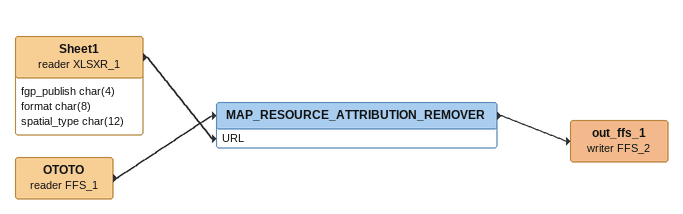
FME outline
Sheet1 (reader XLSXR_1)
    attributes: fgp_publish char(4), format char(8), spatial_type char(12)
    -> MAP_RESOURCE_ATTRIBUTION_REMOVER [URL]
OTOTO (reader FFS_1)
    -> MAP_RESOURCE_ATTRIBUTION_REMOVER
MAP_RESOURCE_ATTRIBUTION_REMOVER
    -> out_ffs_1 (writer FFS_2)
out_ffs_1 (writer FFS_2)
